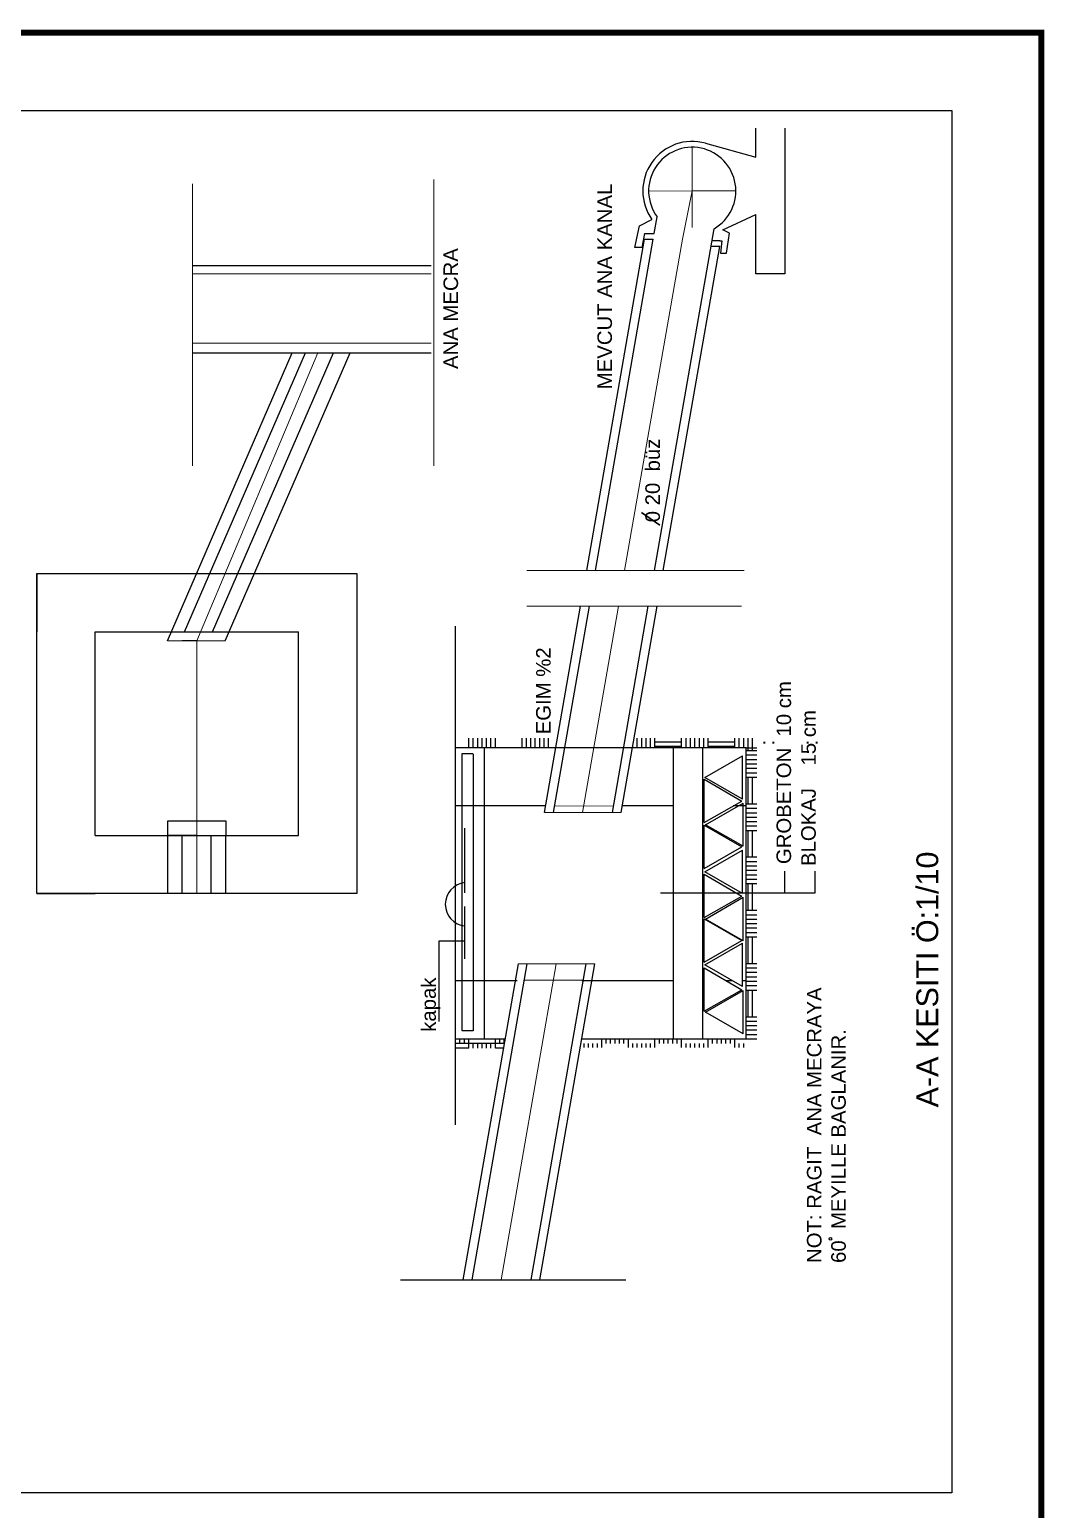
# Model space of a CAD drawing. Header units: millimetres. Extents: x 14753 to 45183, y 5640 to 19518.
# Drawn here: x 43478 to 45183, y 17033 to 19518 of the extents above; entities that cross this region are included whole.
import ezdxf

# ---------------------------------------------------------------- set-up
doc = ezdxf.new("R2010")
doc.units = ezdxf.units.MM
for name, color, linetype in [('6', 6, 'Continuous'), ('GOR1', 202, 'Continuous'), ('kesit3', 93, 'Continuous'), ('tarama', 253, 'Continuous')]:
    doc.layers.add(name, color=color, linetype=linetype)
doc.layers.add('KAPI VE PENCERELER', color=5, linetype='Continuous', lineweight=20)
doc.layers.add('YAZILAR', color=2, linetype='Continuous', lineweight=30)
doc.styles.get("Standard").update_dxf_attribs({"font": 'arial.ttf'})

msp = doc.modelspace()

# ---------------------------------------------------------------- linework, layer by layer
at = {"color": 3}
msp.add_circle((44823.4, 17487, 574.2), 2.14, dxfattribs=at)
at = {"layer": '6', "color": 20, "elevation": 574.2}
msp.add_lwpolyline([(43446.5, 17060.4), (43446.5, 19381.7), (45027.6, 19381.7), (45027.6, 17060.4)], close=True, dxfattribs=at)
at = {"layer": 'Defpoints', "color": 0, "linetype": 'ByBlock'}
for p in [(43490.2, 18506.5, 574.2), (43490.2, 18506.5, 574.2), (43587.9, 18506.5, 574.2), (44486.3, 18286.1, 574.2), (44471.7, 18202.7, 574.2), (43587.9, 18164.4, 574.2), (43587.9, 18164.4, 574.2), (43587.9, 18164.4, 574.2), (43587.9, 18164.4, 574.2), (43930, 18164.4, 574.2), (43490.2, 18066.7, 574.2), (43490.2, 18066.7, 574.2)]:
    msp.add_point(p, dxfattribs=at)
at = {"layer": 'GOR1'}
for p, q in [((44698, 19303.2, 574.2), (44698, 19352.1, 574.2)), ((44746.9, 19352.1, 574.2), (44746.9, 19107.7, 574.2)), ((44613.6, 19326.8, 574.2), (44698, 19303.2, 574.2)), ((44495.1, 19151.7, 574.2), (44502.7, 19187.9, 574.2)), ((44502.7, 19187.9, 574.2), (44523.5, 19198.7, 574.2)), ((44527.5, 19175.3, 574.2), (44532.3, 19203.1, 574.2)), ((44642.8, 19181.6, 574.2), (44698, 19206.9, 574.2)), ((44698, 19107.7, 574.2), (44698, 19206.9, 574.2)), ((44414.1, 18609, 574.2), (44511.1, 19165.5, 574.2)), ((44428.8, 18609, 574.2), (44525.8, 19165.5, 574.2)), ((44511.1, 19175.3, 574.2), (44506.5, 19151.7, 574.2)), ((44511.1, 19175.3, 574.2), (44527.5, 19175.3, 574.2)), ((44511.1, 19165.5, 574.2), (44525.8, 19165.5, 574.2)), ((44527.9, 18609, 574.2), (44628, 19183.3, 574.2)), ((44637.4, 19163.1, 574.2), (44624.5, 19163.1, 574.2)), ((44637.4, 19163.1, 574.2), (44641, 19163.1, 574.2)), ((44641, 19163.1, 574.2), (44638.8, 19142.1, 574.2)), ((44654.1, 19175.5, 574.2), (44642.8, 19181.6, 574.2)), ((44648.6, 19142.1, 574.2), (44654.1, 19175.5, 574.2)), ((44506.5, 19151.7, 574.2), (44495.1, 19151.7, 574.2)), ((44542.5, 18609, 574.2), (44637.4, 19153.4, 574.2)), ((44637.4, 19153.4, 574.2), (44622.8, 19153.4, 574.2)), ((44638.8, 19142.1, 574.2), (44648.6, 19142.1, 574.2)), ((43751.5, 19121.4, 574.2), (44152.4, 19121.4, 574.2)), ((44746.9, 19107.7, 574.2), (44698, 19107.7, 574.2)), ((43709.4, 18491.3, 574.2), (43919.2, 18974.8, 574.2)), ((43738.3, 18506.5, 574.2), (43941.5, 18974.8, 574.2)), ((43751.5, 18974.8, 574.2), (44152.4, 18974.8, 574.2)), ((43785.5, 18506.5, 574.2), (43988.6, 18974.8, 574.2)), ((43806.6, 18491.3, 574.2), (44016.3, 18974.8, 574.2)), ((43490.2, 18066.7, 574.2), (43490.2, 18604.3, 574.2)), ((43490.2, 18604.3, 574.2), (43490.2, 18506.5, 574.2)), ((43490.2, 18506.5, 574.2), (43490.2, 18604.3, 574.2)), ((43490.2, 18604.3, 574.2), (44027.8, 18604.3, 574.2)), ((44027.8, 18604.3, 574.2), (44027.8, 18066.7, 574.2)), ((44343.3, 18202.7, 574.2), (44403.8, 18549.5, 574.2)), ((44358, 18202.7, 574.2), (44418.4, 18549.5, 574.2)), ((44457.1, 18202.7, 574.2), (44517.5, 18549.5, 574.2)), ((44471.7, 18202.7, 574.2), (44532.2, 18549.5, 574.2)), ((44193.4, 17678.6, 574.2), (44193.4, 18515.5, 574.2)), ((43587.9, 18164.4, 574.2), (43587.9, 18506.5, 574.2)), ((43587.9, 18506.5, 574.2), (43930, 18506.5, 574.2)), ((43759, 18491.3, 574.2), (43734.6, 18491.3, 574.2)), ((43930, 18164.4, 574.2), (43930, 18506.5, 574.2)), ((44682.1, 18311.7, 574.2), (44193.4, 18311.7, 574.2)), ((44204.8, 17836.2, 574.2), (44204.8, 18302, 574.2)), ((44204.8, 18302, 574.2), (44223, 18302, 574.2)), ((44223, 18300.8, 574.2), (44223, 17836.2, 574.2)), ((44242.3, 17823, 574.2), (44242.3, 18311.7, 574.2)), ((44560, 17823, 574.2), (44560, 18311.7, 574.2)), ((44608.8, 17823, 574.2), (44608.8, 18311.7, 574.2)), ((44682.1, 17823, 574.2), (44682.1, 18311.7, 574.2)), ((44682.1, 18311.7, 574.2), (44699.9, 18311.7, 574.2)), ((44345.3, 18214, 574.2), (44193.4, 18214, 574.2)), ((44560, 18214, 574.2), (44473.7, 18214, 574.2)), ((43710.1, 18188.8, 574.2), (43807.9, 18188.8, 574.2)), ((43710.1, 18164.4, 574.2), (43710.1, 18188.8, 574.2)), ((43807.9, 18188.8, 574.2), (43807.9, 18164.4, 574.2)), ((44209.3, 18068, 574.2), (44209.3, 18176.4, 574.2)), ((43490.2, 18066.7, 574.2), (43490.2, 18164.4, 574.2)), ((43587.9, 18164.4, 574.2), (43930, 18164.4, 574.2)), ((43759, 18164.4, 574.2), (43710.1, 18164.4, 574.2)), ((43710.1, 18066.7, 574.2), (43710.1, 18164.4, 574.2)), ((43734.3, 18066.7, 574.2), (43734.3, 18164.4, 574.2)), ((43783.1, 18066.7, 574.2), (43783.1, 18164.4, 574.2)), ((43807.9, 18066.7, 574.2), (43807.9, 18164.4, 574.2)), ((44746.6, 18067.9, 574.2), (44746.6, 18104.3, 574.2)), ((44797.7, 18067.9, 574.2), (44797.7, 18104.3, 574.2)), ((43490.2, 18066.7, 574.2), (43587.9, 18066.7, 574.2)), ((44027.8, 18066.7, 574.2), (43490.2, 18066.7, 574.2)), ((44027.8, 18066.7, 574.2), (43930, 18066.7, 574.2)), ((44537.8, 18067.9, 574.2), (44797.7, 18067.9, 574.2)), ((44209.3, 17957.2, 574.2), (44209.3, 18045.1, 574.2)), ((44209.3, 17986.9, 574.2), (44165.4, 17986.9, 574.2)), ((44165.4, 17986.9, 574.2), (44165.4, 17851.8, 574.2)), ((44206.6, 17418.3, 574.2), (44299.1, 17949, 574.2)), ((44221.3, 17418.3, 574.2), (44313.8, 17949, 574.2)), ((44320.4, 17418.3, 574.2), (44412.9, 17949, 574.2)), ((44335, 17418.3, 574.2), (44427.5, 17949, 574.2)), ((44193.4, 17920.7, 574.2), (44277.1, 17920.7, 574.2)), ((44242.3, 17823, 574.2), (44242.3, 17920.7, 574.2)), ((44277.1, 17920.7, 574.2), (44297.4, 17920.7, 574.2)), ((44405.6, 17920.7, 574.2), (44560, 17920.7, 574.2)), ((44193.4, 17823, 574.2), (44277.1, 17823, 574.2)), ((44223, 17836.2, 574.2), (44204.8, 17836.2, 574.2)), ((44405.6, 17823, 574.2), (44682.1, 17823, 574.2)), ((44101.4, 17418.3, 574.2), (44479.7, 17418.3, 574.2))]:
    msp.add_line(p, q, dxfattribs=at)
for centre, radius, start, end in [((44591.3, 19246.7, 574.2), 83.1, 74.3912, 215.3683), ((44591.3, 19246.7, 574.2), 73.3, 300.0619, 216.5075), ((44213, 18048.7, 574.2), 36.6, 95.8143, 264.1857)]:
    msp.add_arc(centre, radius, start, end, dxfattribs=at)
at = {"layer": 'KAPI VE PENCERELER'}
for p, q in [((44591.3, 19246.7, 574.2), (44591.3, 19320.1, 574.2)), ((44157.1, 18784.8, 574.2), (44157.1, 19265.8, 574.2)), ((43751.5, 18784.8, 574.2), (43751.5, 19258.7, 574.2)), ((43751.5, 19258.7, 574.2), (43751.5, 18784.8, 574.2)), ((44664.6, 19247, 574.2), (44517.9, 19246.5, 574.2)), ((44591.3, 19246.7, 574.2), (44574.7, 19165.5, 574.2)), ((44591.3, 19246.7, 574.2), (44664.6, 19247, 574.2)), ((44591.3, 19246.7, 574.2), (44591.3, 19185, 574.2)), ((44477.7, 18609, 574.2), (44574.7, 19165.5, 574.2)), ((43751.5, 19107.4, 574.2), (44152.4, 19107.4, 574.2)), ((43751.5, 18991.2, 574.2), (44152.4, 18991.2, 574.2)), ((43759, 18491.3, 574.2), (43962.5, 18974.8, 574.2)), ((44313.6, 18609, 574.2), (44678.6, 18609, 574.2)), ((44313.6, 18549.5, 574.2), (44674.3, 18549.5, 574.2)), ((44406.9, 18202.7, 574.2), (44467.3, 18549.5, 574.2)), ((43709.4, 18491.3, 574.2), (43806.6, 18491.3, 574.2)), ((43759, 18066.7, 574.2), (43759, 18491.3, 574.2)), ((43759, 18066.7, 574.2), (43759, 18491.3, 574.2)), ((44471.7, 18202.7, 574.2), (44343.3, 18202.7, 574.2)), ((44359.9, 18213.7, 574.2), (44459, 18213.8, 574.2)), ((44270.2, 17418.3, 574.2), (44362.7, 17949, 574.2)), ((44299.1, 17949, 574.2), (44427.5, 17949, 574.2)), ((44309.4, 17921.2, 574.2), (44407.7, 17921.2, 574.2))]:
    msp.add_line(p, q, dxfattribs=at)
at = {"layer": 'kesit3', "color": 20, "const_width": 10}
msp.add_lwpolyline([(39033.4, 19512.6), (45177.9, 19512.6), (45177.9, 15622.6), (39033.4, 15622.6)], close=True, dxfattribs=at)
at = {"layer": 'tarama', "linetype": 'Continuous'}
for p, q in [((44215.9, 18311.7, 574.2), (44215.9, 18327.6, 574.2)), ((44223.3, 18311.7, 574.2), (44223.3, 18327.6, 574.2)), ((44230.8, 18311.7, 574.2), (44230.8, 18327.6, 574.2)), ((44238.2, 18311.7, 574.2), (44238.2, 18327.6, 574.2)), ((44245.7, 18311.7, 574.2), (44245.7, 18327.6, 574.2)), ((44253.1, 18311.7, 574.2), (44253.1, 18327.6, 574.2)), ((44260.6, 18311.7, 574.2), (44260.6, 18327.6, 574.2)), ((44305.3, 18311.7, 574.2), (44305.3, 18327.6, 574.2)), ((44312.7, 18311.7, 574.2), (44312.7, 18327.6, 574.2)), ((44320.2, 18311.7, 574.2), (44320.2, 18327.6, 574.2)), ((44327.6, 18311.7, 574.2), (44327.6, 18327.6, 574.2)), ((44335, 18311.7, 574.2), (44335, 18327.6, 574.2)), ((44342.5, 18311.7, 574.2), (44342.5, 18327.6, 574.2)), ((44349.9, 18311.7, 574.2), (44349.9, 18327.6, 574.2)), ((44491.5, 18311.7, 574.2), (44491.5, 18315.8, 574.2)), ((44498.9, 18311.7, 574.2), (44498.9, 18327.6, 574.2)), ((44506.4, 18311.7, 574.2), (44506.4, 18327.6, 574.2)), ((44513.8, 18311.7, 574.2), (44513.8, 18327.6, 574.2)), ((44521.3, 18311.7, 574.2), (44521.3, 18327.6, 574.2)), ((44528.7, 18311.7, 574.2), (44528.7, 18327.6, 574.2)), ((44573.4, 18321.2, 574.2), (44528.7, 18321.2, 574.2)), ((44573.4, 18311.7, 574.2), (44573.4, 18327.6, 574.2)), ((44580.8, 18311.7, 574.2), (44580.8, 18327.6, 574.2)), ((44588.3, 18311.7, 574.2), (44588.3, 18327.6, 574.2)), ((44595.7, 18311.7, 574.2), (44595.7, 18327.6, 574.2)), ((44603.2, 18311.7, 574.2), (44603.2, 18327.6, 574.2)), ((44610.6, 18311.7, 574.2), (44610.6, 18327.6, 574.2)), ((44618.1, 18311.7, 574.2), (44618.1, 18327.6, 574.2)), ((44662.8, 18321.2, 574.2), (44618.1, 18321.2, 574.2)), ((44662.8, 18311.7, 574.2), (44662.8, 18327.6, 574.2)), ((44670.2, 18311.7, 574.2), (44670.2, 18327.6, 574.2)), ((44677.7, 18311.7, 574.2), (44677.7, 18327.6, 574.2)), ((44685.1, 18311.7, 574.2), (44685.1, 18327.6, 574.2)), ((44692.6, 18311.7, 574.2), (44692.6, 18327.6, 574.2)), ((44573.4, 18313.8, 574.2), (44528.7, 18313.8, 574.2)), ((44662.8, 18313.8, 574.2), (44618.1, 18313.8, 574.2)), ((44699.9, 18306.3, 574.2), (44682.1, 18306.3, 574.2)), ((44699.9, 18298.9, 574.2), (44682.1, 18298.9, 574.2)), ((44699.9, 18291.4, 574.2), (44682.1, 18291.4, 574.2)), ((44685.1, 18306.3, 574.2), (44685.1, 18311.7, 574.2)), ((44692.6, 18306.3, 574.2), (44692.6, 18311.7, 574.2)), ((44699.9, 18284, 574.2), (44682.1, 18284, 574.2)), ((44699.9, 18276.5, 574.2), (44682.1, 18276.5, 574.2)), ((44699.9, 18269.1, 574.2), (44682.1, 18269.1, 574.2)), ((44699.9, 18261.6, 574.2), (44682.1, 18261.6, 574.2)), ((44685.1, 18216.9, 574.2), (44685.1, 18261.6, 574.2)), ((44692.6, 18216.9, 574.2), (44692.6, 18261.6, 574.2)), ((44699.9, 18216.9, 574.2), (44682.1, 18216.9, 574.2)), ((44699.9, 18209.5, 574.2), (44682.1, 18209.5, 574.2)), ((44699.9, 18202, 574.2), (44682.1, 18202, 574.2)), ((44699.9, 18194.6, 574.2), (44682.1, 18194.6, 574.2)), ((44699.9, 18187.1, 574.2), (44682.1, 18187.1, 574.2)), ((44699.9, 18179.7, 574.2), (44682.1, 18179.7, 574.2)), ((44699.9, 18172.2, 574.2), (44682.1, 18172.2, 574.2)), ((44685.1, 18127.6, 574.2), (44685.1, 18172.2, 574.2)), ((44692.6, 18127.6, 574.2), (44692.6, 18172.2, 574.2)), ((44699.9, 18127.6, 574.2), (44682.1, 18127.6, 574.2)), ((44699.9, 18120.1, 574.2), (44682.1, 18120.1, 574.2)), ((44699.9, 18112.7, 574.2), (44682.1, 18112.7, 574.2)), ((44699.9, 18105.2, 574.2), (44682.1, 18105.2, 574.2)), ((44699.9, 18097.8, 574.2), (44682.1, 18097.8, 574.2)), ((44699.9, 18090.3, 574.2), (44682.1, 18090.3, 574.2)), ((44699.9, 18082.9, 574.2), (44682.1, 18082.9, 574.2)), ((44685.1, 18067.9, 574.2), (44685.1, 18082.9, 574.2)), ((44685.1, 18038.2, 574.2), (44685.1, 18067.9, 574.2)), ((44692.6, 18067.9, 574.2), (44692.6, 18082.9, 574.2)), ((44692.6, 18038.2, 574.2), (44692.6, 18067.9, 574.2)), ((44699.9, 18038.2, 574.2), (44682.1, 18038.2, 574.2)), ((44699.9, 18030.7, 574.2), (44682.1, 18030.7, 574.2)), ((44699.9, 18023.3, 574.2), (44682.1, 18023.3, 574.2)), ((44699.9, 18015.8, 574.2), (44682.1, 18015.8, 574.2)), ((44699.9, 18008.4, 574.2), (44682.1, 18008.4, 574.2)), ((44699.9, 18000.9, 574.2), (44682.1, 18000.9, 574.2)), ((44699.9, 17993.5, 574.2), (44682.1, 17993.5, 574.2)), ((44685.1, 17948.8, 574.2), (44685.1, 17993.5, 574.2)), ((44692.6, 17948.8, 574.2), (44692.6, 17993.5, 574.2)), ((44699.9, 17948.8, 574.2), (44682.1, 17948.8, 574.2)), ((44699.9, 17941.4, 574.2), (44682.1, 17941.4, 574.2)), ((44699.9, 17933.9, 574.2), (44682.1, 17933.9, 574.2)), ((44699.9, 17926.5, 574.2), (44682.1, 17926.5, 574.2)), ((44699.9, 17919, 574.2), (44682.1, 17919, 574.2)), ((44699.9, 17911.6, 574.2), (44682.1, 17911.6, 574.2)), ((44699.9, 17904.1, 574.2), (44682.1, 17904.1, 574.2)), ((44685.1, 17859.4, 574.2), (44685.1, 17904.1, 574.2)), ((44692.6, 17859.4, 574.2), (44692.6, 17904.1, 574.2)), ((44699.9, 17859.4, 574.2), (44682.1, 17859.4, 574.2)), ((44699.9, 17852, 574.2), (44682.1, 17852, 574.2)), ((44699.9, 17844.5, 574.2), (44682.1, 17844.5, 574.2)), ((44193.5, 17814.7, 574.2), (44193.5, 17823, 574.2)), ((44201, 17814.7, 574.2), (44201, 17823, 574.2)), ((44208.4, 17814.7, 574.2), (44208.4, 17823, 574.2)), ((44215.9, 17814.7, 574.2), (44215.9, 17823, 574.2)), ((44260.6, 17822.2, 574.2), (44215.9, 17822.2, 574.2)), ((44260.6, 17814.7, 574.2), (44260.6, 17823, 574.2)), ((44268, 17814.7, 574.2), (44268, 17823, 574.2)), ((44275.5, 17814.7, 574.2), (44275.5, 17823, 574.2)), ((44439.3, 17814.7, 574.2), (44439.3, 17823, 574.2)), ((44446.8, 17814.7, 574.2), (44446.8, 17823, 574.2)), ((44454.2, 17814.7, 574.2), (44454.2, 17823, 574.2)), ((44461.7, 17814.7, 574.2), (44461.7, 17823, 574.2)), ((44469.1, 17814.7, 574.2), (44469.1, 17823, 574.2)), ((44476.6, 17814.7, 574.2), (44476.6, 17823, 574.2)), ((44484, 17814.7, 574.2), (44484, 17823, 574.2)), ((44528.7, 17814.7, 574.2), (44528.7, 17823, 574.2)), ((44536.1, 17814.7, 574.2), (44536.1, 17823, 574.2)), ((44543.6, 17814.7, 574.2), (44543.6, 17823, 574.2)), ((44551, 17814.7, 574.2), (44551, 17823, 574.2)), ((44558.5, 17814.7, 574.2), (44558.5, 17823, 574.2)), ((44565.9, 17814.7, 574.2), (44565.9, 17823, 574.2)), ((44573.4, 17814.7, 574.2), (44573.4, 17823, 574.2)), ((44618.1, 17814.7, 574.2), (44618.1, 17823, 574.2)), ((44625.5, 17814.7, 574.2), (44625.5, 17823, 574.2)), ((44633, 17814.7, 574.2), (44633, 17823, 574.2)), ((44640.4, 17814.7, 574.2), (44640.4, 17823, 574.2)), ((44647.9, 17814.7, 574.2), (44647.9, 17823, 574.2)), ((44655.3, 17814.7, 574.2), (44655.3, 17823, 574.2)), ((44662.8, 17814.7, 574.2), (44662.8, 17823, 574.2)), ((44699.9, 17837.1, 574.2), (44682.1, 17837.1, 574.2)), ((44699.9, 17829.6, 574.2), (44682.1, 17829.6, 574.2)), ((44215.9, 17814.7, 574.2), (44193.4, 17814.7, 574.2)), ((44215.9, 17807.3, 574.2), (44193.4, 17807.3, 574.2)), ((44260.6, 17814.7, 574.2), (44215.9, 17814.7, 574.2)), ((44215.9, 17807, 574.2), (44215.9, 17814.7, 574.2)), ((44223.3, 17807, 574.2), (44223.3, 17814.7, 574.2)), ((44230.8, 17807, 574.2), (44230.8, 17814.7, 574.2)), ((44238.2, 17807, 574.2), (44238.2, 17814.7, 574.2)), ((44245.7, 17807, 574.2), (44245.7, 17814.7, 574.2)), ((44253.1, 17807, 574.2), (44253.1, 17814.7, 574.2)), ((44275.7, 17814.7, 574.2), (44260.6, 17814.7, 574.2)), ((44260.6, 17807, 574.2), (44260.6, 17814.7, 574.2)), ((44274.4, 17807.3, 574.2), (44260.6, 17807.3, 574.2)), ((44409.5, 17808.4, 574.2), (44409.5, 17814.7, 574.2)), ((44417, 17808.4, 574.2), (44417, 17814.7, 574.2)), ((44424.4, 17808.4, 574.2), (44424.4, 17814.7, 574.2)), ((44431.9, 17808.4, 574.2), (44431.9, 17814.7, 574.2)), ((44439.3, 17808.4, 574.2), (44439.3, 17814.7, 574.2)), ((44484, 17808.4, 574.2), (44484, 17814.7, 574.2)), ((44491.5, 17808.4, 574.2), (44491.5, 17814.7, 574.2)), ((44498.9, 17808.4, 574.2), (44498.9, 17814.7, 574.2)), ((44506.4, 17808.4, 574.2), (44506.4, 17814.7, 574.2)), ((44513.8, 17808.4, 574.2), (44513.8, 17814.7, 574.2)), ((44521.3, 17808.4, 574.2), (44521.3, 17814.7, 574.2)), ((44528.7, 17808.4, 574.2), (44528.7, 17814.7, 574.2)), ((44573.4, 17808.4, 574.2), (44573.4, 17814.7, 574.2)), ((44580.8, 17808.4, 574.2), (44580.8, 17814.7, 574.2)), ((44588.3, 17808.4, 574.2), (44588.3, 17814.7, 574.2)), ((44595.7, 17808.4, 574.2), (44595.7, 17814.7, 574.2)), ((44603.2, 17808.4, 574.2), (44603.2, 17814.7, 574.2)), ((44610.6, 17808.4, 574.2), (44610.6, 17814.7, 574.2)), ((44618.1, 17808.4, 574.2), (44618.1, 17814.7, 574.2)), ((44662.8, 17808.4, 574.2), (44662.8, 17814.7, 574.2)), ((44670.2, 17808.4, 574.2), (44670.2, 17814.7, 574.2)), ((44677.7, 17808.4, 574.2), (44677.7, 17814.7, 574.2))]:
    msp.add_line(p, q, dxfattribs=at)
at = {"layer": 'tarama'}
for p, q in [((44612.7, 18261.7, 574.2), (44675.8, 18298.1, 574.2)), ((44675.8, 18225.3, 574.2), (44675.8, 18298.1, 574.2)), ((44611.3, 18185.9, 574.2), (44611.5, 18258.8, 574.2)), ((44611.5, 18258.8, 574.2), (44674.4, 18222.1, 574.2)), ((44675.8, 18225.3, 574.2), (44612.7, 18261.7, 574.2)), ((44611.3, 18185.9, 574.2), (44674.4, 18222.1, 574.2)), ((44613.8, 18182.4, 574.2), (44676.9, 18218.8, 574.2)), ((44676.9, 18146.1, 574.2), (44676.9, 18218.8, 574.2)), ((44611.4, 18214, 574.2), (44608.8, 18214, 574.2)), ((44682.1, 18214, 574.2), (44660.3, 18214, 574.2)), ((44611.3, 18108.9, 574.2), (44611.5, 18181.7, 574.2)), ((44611.5, 18181.7, 574.2), (44674.4, 18145, 574.2)), ((44676.9, 18146.1, 574.2), (44613.8, 18182.4, 574.2)), ((44611.3, 18108.9, 574.2), (44674.4, 18145, 574.2)), ((44612.7, 18103.2, 574.2), (44675.8, 18139.6, 574.2)), ((44675.8, 18066.8, 574.2), (44675.8, 18139.6, 574.2)), ((44611.3, 18026.5, 574.2), (44611.5, 18099.3, 574.2)), ((44611.5, 18099.3, 574.2), (44674.4, 18062.6, 574.2)), ((44675.8, 18066.8, 574.2), (44612.7, 18103.2, 574.2)), ((44611.3, 18026.5, 574.2), (44674.4, 18062.6, 574.2)), ((44613.8, 18024, 574.2), (44676.9, 18060.4, 574.2)), ((44676.9, 17987.6, 574.2), (44676.9, 18060.4, 574.2)), ((44611.3, 17951.5, 574.2), (44611.5, 18024.4, 574.2)), ((44611.5, 18024.4, 574.2), (44674.4, 17987.7, 574.2)), ((44676.9, 17987.6, 574.2), (44613.8, 18024, 574.2)), ((44611.3, 17951.5, 574.2), (44674.4, 17987.7, 574.2)), ((44612.7, 17947, 574.2), (44675.8, 17983.3, 574.2)), ((44675.8, 17910.6, 574.2), (44675.8, 17983.3, 574.2)), ((44675.8, 17910.6, 574.2), (44612.7, 17947, 574.2)), ((44608.8, 17920.7, 574.2), (44611.4, 17920.7, 574.2)), ((44611.3, 17869.1, 574.2), (44611.5, 17941.9, 574.2)), ((44611.5, 17941.9, 574.2), (44674.4, 17905.2, 574.2)), ((44647.9, 17920.7, 574.2), (44658.1, 17920.7, 574.2)), ((44675.8, 17920.7, 574.2), (44682.1, 17920.7, 574.2)), ((44611.3, 17869.1, 574.2), (44674.4, 17905.2, 574.2)), ((44613.8, 17867.7, 574.2), (44676.9, 17904.1, 574.2)), ((44676.9, 17831.3, 574.2), (44676.9, 17904.1, 574.2)), ((44676.9, 17831.3, 574.2), (44613.8, 17867.7, 574.2)), ((44682.1, 17823, 574.2), (44699.9, 17823, 574.2))]:
    msp.add_line(p, q, dxfattribs=at)
at = {"layer": 'YAZILAR'}
msp.add_line((44506.2, 18706.8, 574.2), (44537.1, 18685.3, 574.2), dxfattribs=at)

# ---------------------------------------------------------------- texts
msp.add_text(':', height=24.4, rotation=90).set_placement((44729.3, 18315.3, 574.2))
for s, height, p in [('MEVCUT ANA KANAL', 24.436, (44456.4, 18913.7, 574.2)), ('ANA MECRA', 24.44, (44197.8, 18947.6, 574.2)), ('0 20  büz', 24.44, (44536.9, 18690.2, 574.2)), ('EGIM %2', 24.44, (44353.4, 18334.1, 574.2)), ('GROBETON  10 cm', 24.436, (44757.3, 18116.2, 574.2)), ('BLOKAJ    15 cm', 24.436, (44798.8, 18113, 574.2)), (':', 24.4, (44802, 18315.3, 574.2)), ('A-A KESITI Ö:1/10', 36.655, (45004.5, 17707.6, 574.2)), ('kapak', 24.44, (44160.5, 17834.6, 574.2)), ('NOT: RAGIT  ANA MECRAYA', 24.436, (44808.4, 17446.4, 574.2)), ('60  MEYILLE BAGLANIR.', 24.436, (44849.2, 17446.4, 574.2))]:
    msp.add_text(s, height=height, rotation=90, dxfattribs=at).set_placement(p)

doc.saveas('drawing.dxf')
